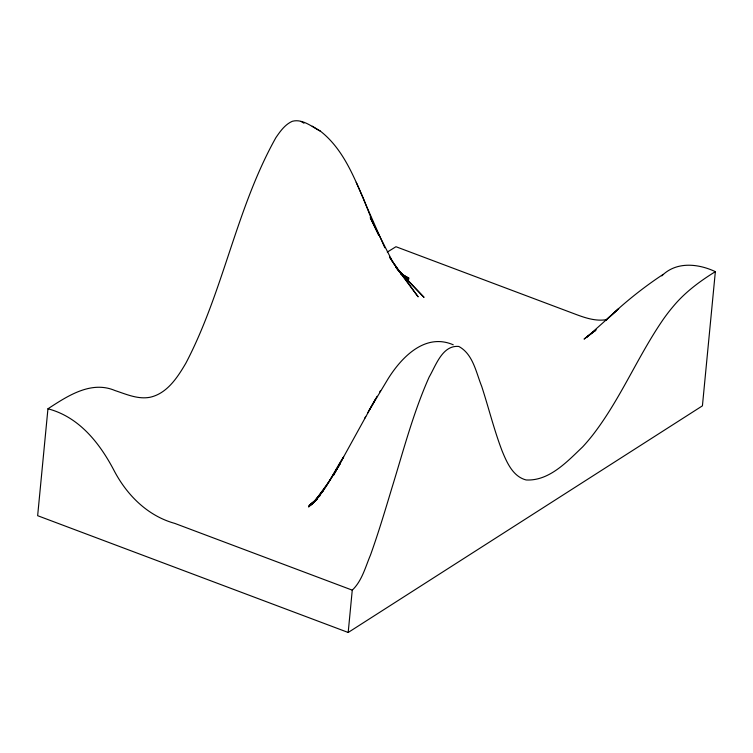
<?xml version="1.0" encoding="UTF-8"?>
<svg xmlns="http://www.w3.org/2000/svg" width="753" height="753" viewBox="0 0 753 753"><rect width="100%" height="100%" fill="white"/><g stroke="black" fill="none" stroke-linecap="round" stroke-linejoin="round"><path stroke-width="1.13" d="M384.821 247.784L365.77 204.458C354.475 178.188 343.688 149.405 320.449 131.182C311.949 126.824 302.48 118.532 292.286 121.299C285.011 124.518 280.229 131.304 275.871 137.677C236.16 208.609 223.556 291.204 185.897 363.125C177.576 377.3 167.175 393.518 149.96 397.283C137.874 399.551 126.212 394.224 114.993 390.543C91.019 380.293 67.384 396.134 47.947 408.785L37.65 515.692L348.187 632.473L702.427 405.839L715.35 271.654C698.313 263.569 676.185 261.225 661.793 275.89M348.187 632.473L352.263 590.145C362.005 580.883 365.384 567.075 370.485 555.055C378.345 533.133 385.018 510.816 391.729 488.528C403.307 451.075 413.171 412.879 429.182 376.989C435.846 365.563 442.435 344.836 458.831 346.465C473.119 354.192 476.084 372.519 481.704 386.383C488.706 407.91 494.081 429.963 502.185 451.122C506.91 462.558 512.934 476.555 526.112 479.962C549.257 481.223 567.235 461.523 582.737 446.811A154.092 69.229 -69.4 0 0 592.771 434.999C620.51 399.137 637.603 356.555 663.271 319.338A123.53 55.496 -69.4 0 1 673.446 306.17C685.117 292.145 699.923 281.208 715.35 271.654M375.295 399.514L333.306 475.585L343.622 456.986C332.553 473.176 325.352 493.817 308.909 505.658L316.731 499.503L308.598 506.957L319.884 495.643L310.227 505.404L316.58 499.145L311.582 504.755L323.141 490.683L314.914 500.971L329.87 480.433L339.979 464.017L326.407 485.638L316.335 499.691M364.791 418.16L365.694 416.465M369.271 410.131L388.266 378.505C401.763 357.054 425.266 332.666 453.25 344.789M377.093 396.304L367.492 413.199M379.747 391.889L380.613 390.525M316.448 499.634L310.518 504.388L316.731 499.503M313.728 501.912L316.919 499.503M595.284 330.633L584.083 339.085L593.515 331.621L587.067 336.968L618.712 308.683L606.118 320.119C623.7 303.186 642.798 287.797 663.186 274.356M595.228 330.558L592.319 332.553L596.291 329.823M387.287 252.095L395.965 246.72L573.419 313.455C584.149 317.521 595.661 321.795 607.313 319.507M47.947 408.785C78.99 416.889 99.584 442.962 113.863 470.164C126.692 494.881 147.437 515.833 174.818 523.41L352.263 590.145M400.85 273.716L409.02 278.299L400.982 273.612M400.775 273.508L403.58 275.174L400.568 273.339L395.598 266.91M320.449 131.182L312.213 126.175M301.172 121.487L303.977 123.219M400.652 273.734L408.71 279.636L400.587 272.915M400.897 273.527L424.052 297.36L397.8 269.565L389.489 256.989M395.654 266.873L403.147 275.673L397.8 269.565L389.517 257.018M402.017 275.212L418.16 296.842L392.624 261.762L370.25 217.645L378.684 235.36M356.225 182.311L363.464 198.585L372.886 222.672"/></g></svg>
